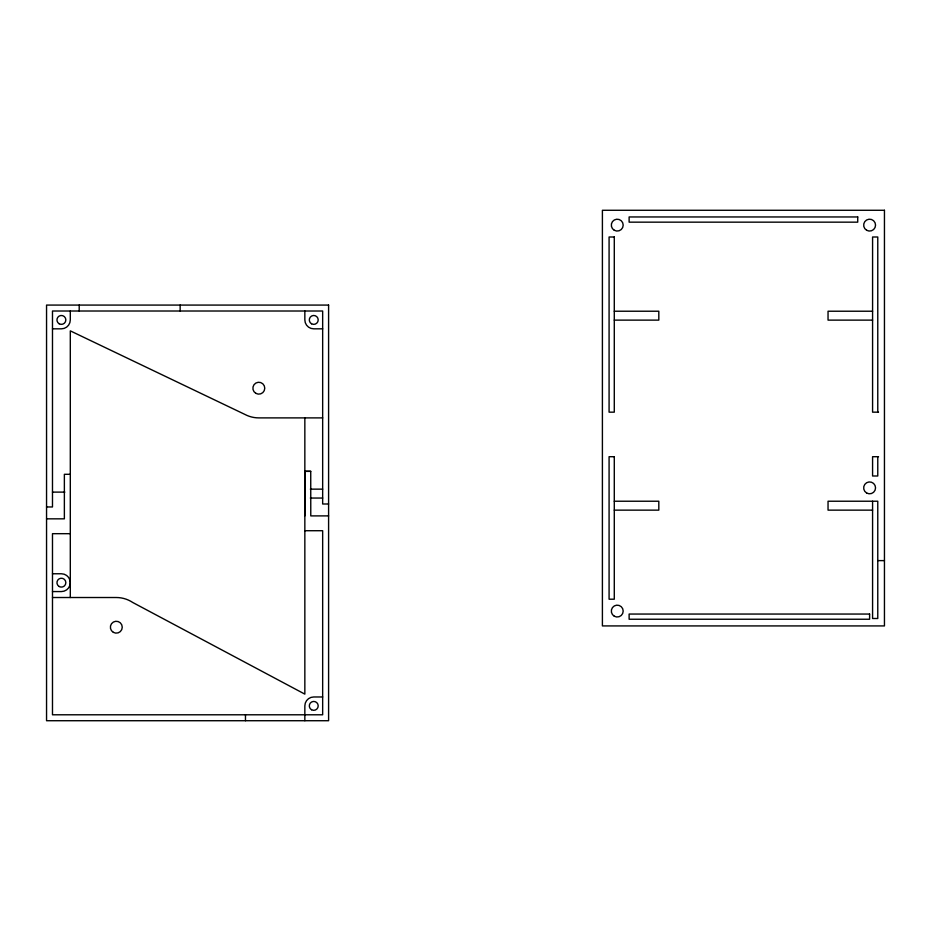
<?xml version="1.0" encoding="UTF-8"?>
<svg xmlns="http://www.w3.org/2000/svg" width="931" height="931" viewBox="0 0 931 931"><rect width="100%" height="100%" fill="white"/><g stroke="black" fill="none" stroke-linecap="round" stroke-linejoin="round"><path stroke-width="1.4" d="M614.285 311.222L658.811 311.222L658.811 320.124L614.285 320.124M872.58 311.222L828.043 311.222L828.043 320.124L872.58 320.124M52.485 328.829L61.399 328.829A8.903 8.903 0 0 0 70.302 319.927L70.302 311.012M322.661 328.829L313.747 328.829A8.903 8.903 0 0 1 304.844 319.927L304.844 311.012M878.515 412.165L872.58 412.165L872.58 236.998L877.77 236.998L877.77 412.165M322.661 417.891L258.83 417.891A29.687 29.687 0 0 1 244.83 414.388L70.302 330.866L70.302 597.516M878.515 456.702L872.58 456.702L872.58 475.997L877.77 475.997L877.77 456.702M304.844 515.902L304.786 471.33L310.733 471.342L310.779 515.902L328.596 515.89M304.786 471.33L310.733 471.342M70.302 474.298L64.367 474.298L64.367 518.835L46.55 518.835M310.326 489.147L322.661 489.147M52.485 492.115L64.821 492.115M310.326 498.05L322.661 498.05M614.285 501.227L658.811 501.227L658.811 510.141L614.285 510.141M328.596 503.997L322.661 503.997L322.661 311.012L52.485 311.012L52.485 506.964L46.55 506.964M872.58 510.141L828.043 510.141L828.043 501.227L877.77 501.227L877.77 618.498L872.58 618.498L872.58 501.227M304.844 530.717L322.661 530.717L322.661 714.787L52.485 714.787L52.485 533.684L70.302 533.684M877.77 560.613L884.45 560.613M52.485 573.764L61.399 573.764A8.903 8.903 0 0 1 70.302 582.666A8.903 8.903 0 0 1 61.399 591.569L52.485 591.569M52.485 597.516L116.317 597.516A29.687 29.687 0 0 1 132.807 602.52L304.844 694.13L304.844 417.891M322.661 696.97L313.747 696.97A8.903 8.903 0 0 0 304.844 705.873L304.844 720.722M245.47 714.787L245.47 720.722M180.149 305.077L180.149 311.012M79.205 305.077L79.205 311.012M884.45 210.278L602.404 210.278L602.404 625.923L884.45 625.923L884.45 210.278M857.73 216.958L629.123 216.958L629.123 222.16L857.73 222.16L857.73 216.958M614.285 236.998L609.083 236.998L609.083 412.165L614.285 412.165L614.285 236.998M328.596 305.077L46.55 305.077L46.55 720.722L328.596 720.722L328.596 305.077M614.285 456.702L609.083 456.702L609.083 599.203L614.285 599.203L614.285 456.702M869.601 614.053L629.123 614.053L629.123 619.243L869.601 619.243L869.601 614.053M614.285 616.217A5.935 5.935 0 0 0 623.188 611.073A5.935 5.935 0 0 0 614.285 605.941A5.935 5.935 0 0 0 614.285 616.217M614.285 230.271A5.935 5.935 0 0 0 623.188 225.127A5.935 5.935 0 0 0 614.285 219.984A5.935 5.935 0 0 0 614.285 230.271M866.633 230.271A5.935 5.935 0 0 0 875.547 225.127A5.935 5.935 0 0 0 866.633 219.984A5.935 5.935 0 0 0 866.633 230.271M866.633 493.011A5.935 5.935 0 0 0 875.547 487.867A5.935 5.935 0 0 0 866.633 482.724A5.935 5.935 0 0 0 866.633 493.011M113.349 632.347A5.935 5.935 0 0 0 122.252 627.203A5.935 5.935 0 0 0 113.349 622.059A5.935 5.935 0 0 0 113.349 632.347M255.85 393.348A5.935 5.935 0 0 0 264.765 388.204A5.935 5.935 0 0 0 255.85 383.06A5.935 5.935 0 0 0 255.85 393.348M311.524 709.736A4.457 4.457 0 0 0 318.204 705.873A4.457 4.457 0 0 0 311.524 702.021A4.457 4.457 0 0 0 311.524 709.736M311.524 323.779A4.457 4.457 0 0 0 318.204 319.927A4.457 4.457 0 0 0 311.524 316.063A4.457 4.457 0 0 0 311.524 323.779M59.165 323.779A4.457 4.457 0 0 0 65.845 319.927A4.457 4.457 0 0 0 59.165 316.063A4.457 4.457 0 0 0 59.165 323.779M59.165 586.518A4.457 4.457 0 0 0 65.845 582.666A4.457 4.457 0 0 0 59.165 578.814A4.457 4.457 0 0 0 59.165 586.518"/></g></svg>
